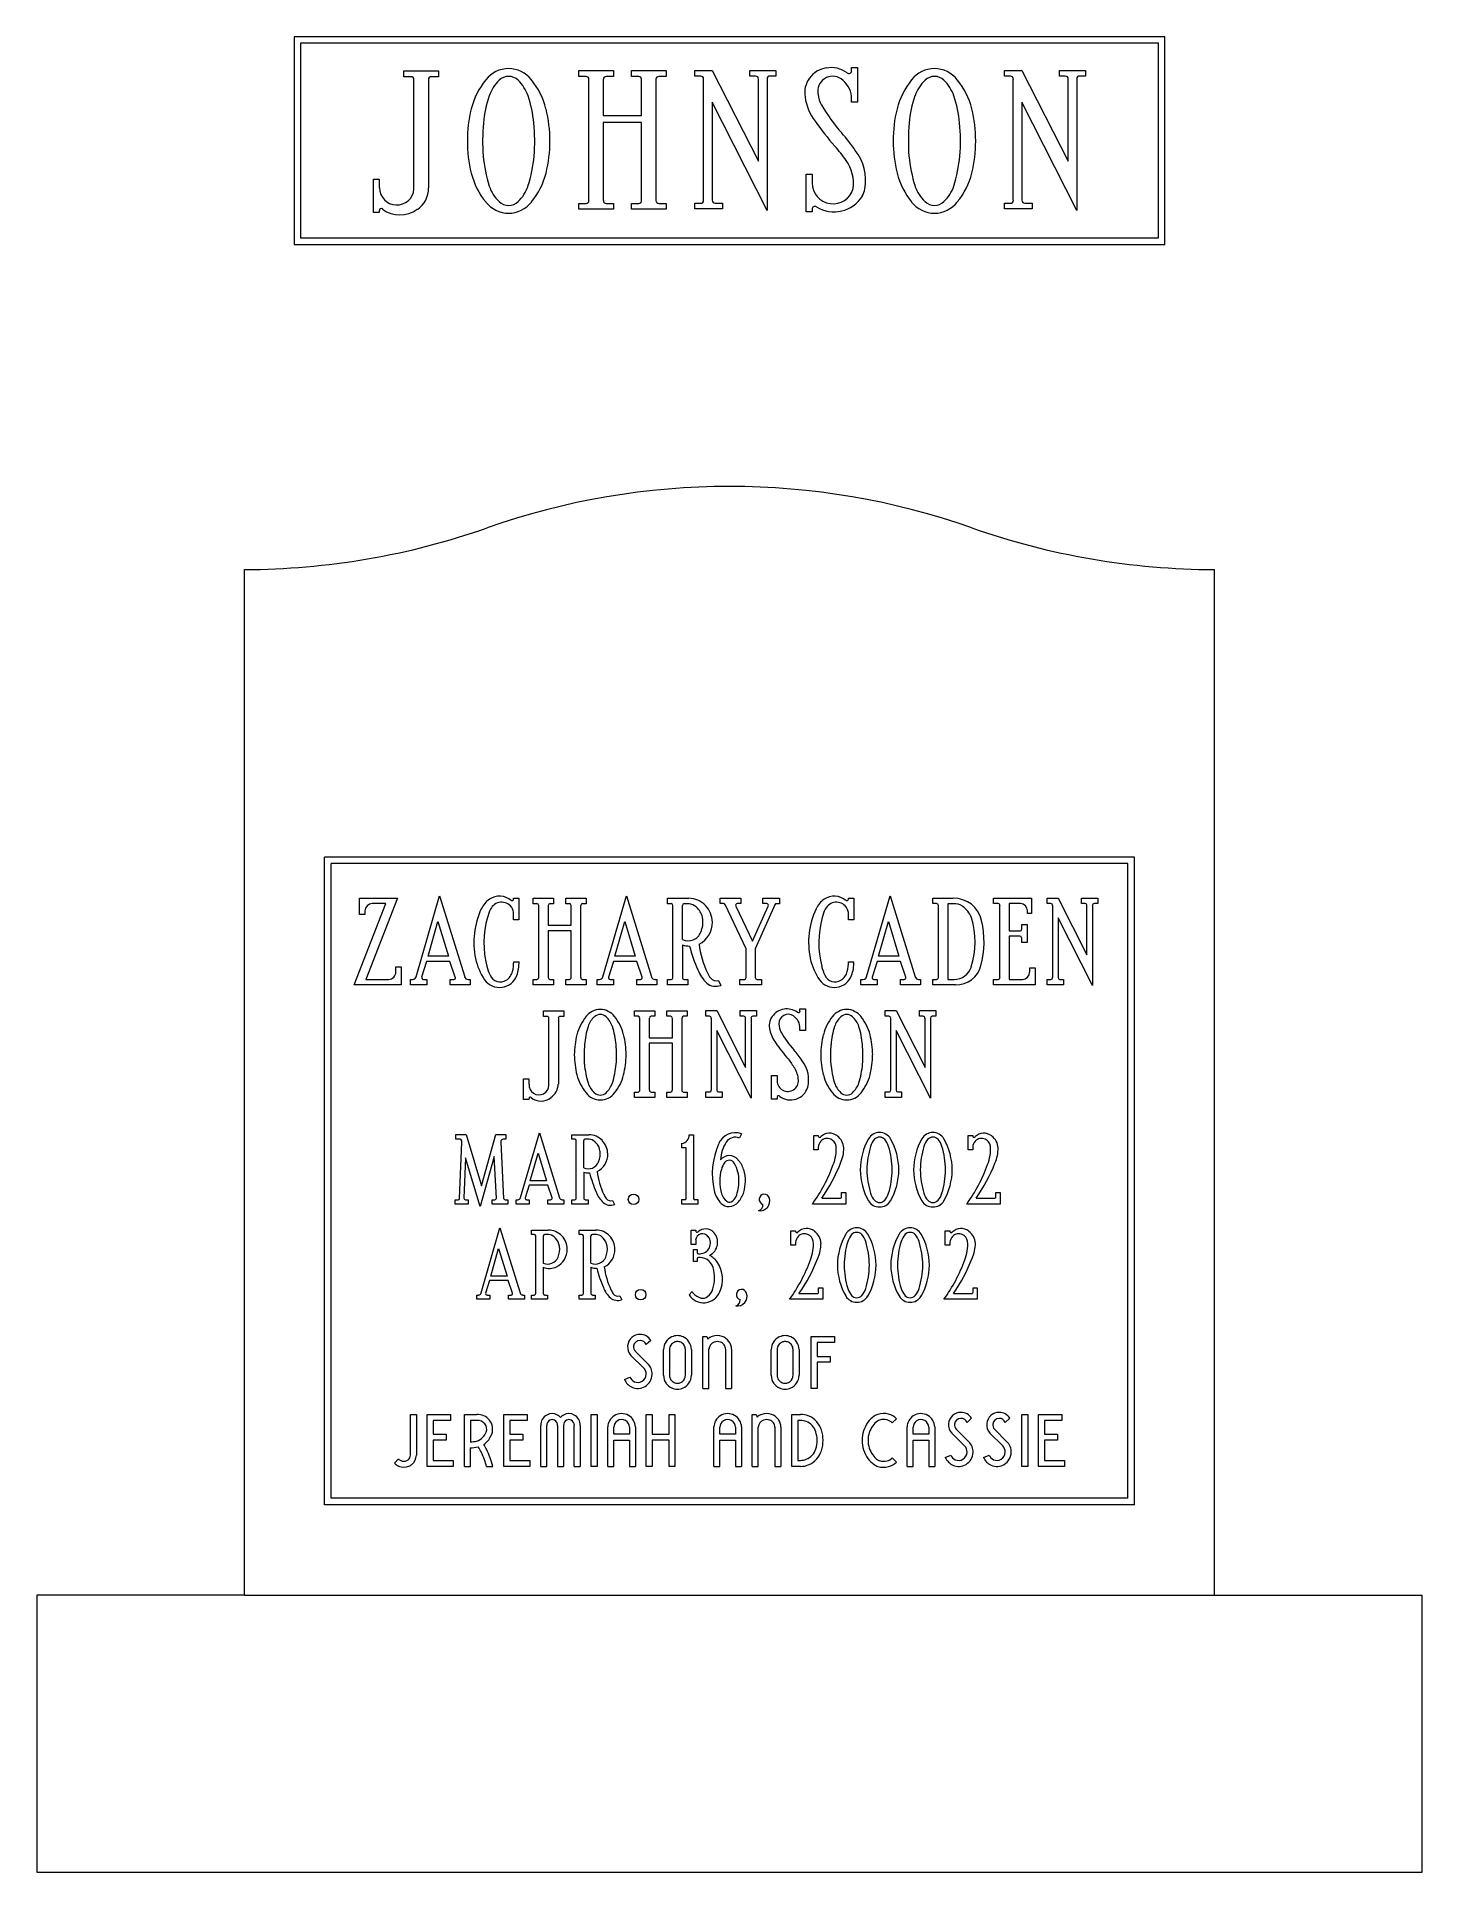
# Model space of a CAD drawing. Header units: inches. Extents: x -10 to 10, y -4 to 22.5.
import ezdxf

# ---------------------------------------------------------------- set-up
doc = ezdxf.new("R2010")
doc.units = ezdxf.units.IN
doc.header["$MEASUREMENT"] = 0
doc.layers.add('1', color=7, linetype='Continuous')

# ---------------------------------------------------------------- blocks, each defined once
blk = doc.blocks.new('FSKCZ')
at = {"color": 7, "linetype": 'Continuous', "lineweight": 5}
for p, q in [((-0.271, 0), (0.094, 0.938)), ((-0.208, 0.813), (-0.208, 1)), ((-0.208, 1), (0.23, 1)), ((-0.146, 0.854), (-0.146, 0.813)), ((0.23, 1), (-0.135, 0.063)), ((0.094, 0.938), (-0.062, 0.938)), ((-0.146, 0.813), (-0.208, 0.813)), ((0.271, 0), (-0.271, 0)), ((-0.135, 0.063), (0.127, 0.063)), ((0.21, 0.146), (0.21, 0.208)), ((0.21, 0.208), (0.271, 0.208)), ((0.271, 0.208), (0.271, 0))]:
    blk.add_line(p, q, dxfattribs=at)
for centre, radius, start, end in [((-0.061, 0.853), 0.0854, 90.9275, 179.0725), ((0.128, 0.145), 0.082, 269.271, 0.729)]:
    blk.add_arc(centre, radius, start, end, dxfattribs=at)
blk = doc.blocks.new('FSKCA')
at = {"color": 7, "linetype": 'Continuous', "lineweight": 5}
for p, q in [((-0.279, 0.092), (-0.008, 1.029)), ((-0.008, 1.029), (0.282, 0.091)), ((-0.14, 0.333), (-0.027, 0.732)), ((-0.027, 0.732), (0.094, 0.333)), ((-0.158, 0.271), (-0.215, 0.089)), ((0.112, 0.271), (-0.158, 0.271)), ((0.094, 0.333), (-0.14, 0.333)), ((0.174, 0.089), (0.112, 0.271)), ((-0.344, 0), (-0.344, 0.062)), ((-0.344, 0.062), (-0.319, 0.062)), ((-0.156, 0), (-0.344, 0)), ((-0.195, 0.062), (-0.156, 0.062)), ((-0.156, 0.062), (-0.156, 0)), ((0.114, 0), (0.114, 0.062)), ((0.114, 0.062), (0.154, 0.062)), ((0.344, 0), (0.114, 0)), ((0.322, 0.062), (0.344, 0.062)), ((0.344, 0.062), (0.344, 0))]:
    blk.add_line(p, q, dxfattribs=at)
for centre, radius, start, end in [((-0.318, 0.103), 0.0406, 268.9015, 344.8383), ((-0.194, 0.084), 0.0211, 166.6624, 268.4747), ((0.155, 0.083), 0.0203, 267.645, 19.2973), ((0.321, 0.104), 0.0413, 197.3404, 270.7755)]:
    blk.add_arc(centre, radius, start, end, dxfattribs=at)
blk = doc.blocks.new('FSKCC')
at = {"color": 7, "linetype": 'Continuous', "lineweight": 5}
for p, q in [((0.198, 0.991), (0.198, 0.999)), ((0.198, 0.999), (0.26, 0.999)), ((0.26, 0.999), (0.26, 0.749)), ((0.198, 0.749), (0.198, 0.812)), ((0.26, 0.749), (0.198, 0.749)), ((0.199, 0.266), (0.261, 0.266))]:
    blk.add_line(p, q, dxfattribs=at)
for centre, radius, start, end in [((0.658, 0.491), 0.919, 155.0847, 191.7734), ((0.108, 0.736), 0.317, 126.5403, 153.3801), ((0.391, 0.657), 0.509, 154.5783, 166.4935), ((0.034, 0.803), 0.22, 51.6668, 121.5203), ((0.06, 0.811), 0.143, 37.6355, 153.4196), ((0.181, 0.99), 0.0175, 236.4725, 1.2783), ((0.057, 0.818), 0.142, 357.5517, 34.7563), ((0.937, 0.484), 1.081, 164.3252, 194.4506), ((0.42, 0.443), 0.676, 191.9281, 214.6611), ((0.395, 0.341), 0.521, 194.1096, 206.2476), ((-0.228, 0.26), 0.427, 345.7464, 0.792), ((-0.155, 0.252), 0.416, 339.837, 1.8544), ((0.036, 0.184), 0.213, 216.0001, 339.4051), ((0.044, 0.16), 0.126, 203.1931, 303.1245), ((0.032, 0.189), 0.157, 300.9624, 347.2078)]:
    blk.add_arc(centre, radius, start, end, dxfattribs=at)
blk = doc.blocks.new('FSKCH')
at = {"color": 7, "linetype": 'Continuous', "lineweight": 5}
for p, q in [((-0.305, 0.937), (-0.305, 1)), ((-0.305, 1), (-0.071, 1)), ((-0.263, 0.937), (-0.305, 0.937)), ((-0.242, 0.083), (-0.242, 0.917)), ((-0.133, 0.917), (-0.133, 0.688)), ((-0.071, 0.937), (-0.112, 0.937)), ((-0.071, 1), (-0.071, 0.937)), ((0.07, 0.937), (0.07, 1)), ((0.07, 1), (0.304, 1)), ((0.112, 0.937), (0.07, 0.937)), ((0.133, 0.688), (0.133, 0.917)), ((0.242, 0.917), (0.242, 0.083)), ((0.304, 0.937), (0.263, 0.937)), ((0.304, 1), (0.304, 0.937)), ((-0.133, 0.688), (0.133, 0.688)), ((0.133, 0.625), (-0.133, 0.625)), ((-0.133, 0.625), (-0.133, 0.083)), ((0.133, 0.083), (0.133, 0.625)), ((-0.305, 0), (-0.305, 0.062)), ((-0.305, 0.062), (-0.263, 0.062)), ((-0.07, 0), (-0.305, 0)), ((-0.112, 0.062), (-0.07, 0.062)), ((-0.07, 0.062), (-0.07, 0)), ((0.07, 0), (0.07, 0.062)), ((0.07, 0.062), (0.112, 0.062)), ((0.305, 0), (0.07, 0)), ((0.263, 0.062), (0.305, 0.062)), ((0.305, 0.062), (0.305, 0))]:
    blk.add_line(p, q, dxfattribs=at)
for centre, start, end in [((-0.263, 0.917), 1.3975, 91.3969), ((-0.112, 0.917), 88.603, 178.6026), ((0.112, 0.917), 1.3975, 91.3969), ((0.263, 0.917), 88.6029, 178.6026), ((-0.263, 0.083), 268.6029, 1.3971), ((-0.112, 0.083), 178.6028, 271.3972), ((0.112, 0.083), 268.6029, 1.3971), ((0.263, 0.083), 178.6027, 271.3973)]:
    blk.add_arc(centre, 0.0205, start, end, dxfattribs=at)
blk = doc.blocks.new('FSKCR')
at = {"color": 7, "linetype": 'Continuous', "lineweight": 5}
for p, q in [((-0.308, 0.937), (-0.308, 1)), ((-0.308, 1), (-0.064, 1)), ((-0.266, 0.937), (-0.308, 0.937)), ((-0.245, 0.083), (-0.245, 0.917)), ((-0.136, 0.523), (-0.136, 0.917)), ((-0.136, 0.462), (-0.136, 0.083)), ((-0.308, 0), (-0.308, 0.062)), ((-0.308, 0.062), (-0.266, 0.062)), ((-0.073, 0), (-0.308, 0)), ((-0.115, 0.062), (-0.073, 0.062)), ((-0.073, 0.062), (-0.073, 0)), ((0.28, 0.051), (0.308, -0.006))]:
    blk.add_line(p, q, dxfattribs=at)
for centre, radius, start, end in [((-0.265, 0.917), 0.0205, 1.3975, 91.3969), ((-0.115, 0.917), 0.0205, 88.603, 178.6026), ((-0.099, 0.654), 0.283, 77.4826, 93.1866), ((-0.066, 0.727), 0.273, 43.5877, 89.385), ((-0.069, 0.794), 0.141, 39.6297, 77.2298), ((-0.101, 0.742), 0.2, 6.6676, 45.2991), ((-0.072, 0.719), 0.282, 0.8364, 43.8757), ((-0.071, 0.72), 0.282, 297.0049, 0.7171), ((-0.203, 0.726), 0.304, 337.2968, 7.389), ((-0.069, 0.665), 0.157, 244.9564, 338.851), ((-0.058, 0.675), 0.227, 250.0488, 271.1622), ((1.733, 0.918), 1.847, 194.7295, 203.8025), ((1.135, 0.607), 1.088, 187.2976, 205.5078), ((-0.265, 0.083), 0.0205, 268.6029, 1.3971), ((-0.115, 0.083), 0.0205, 178.6028, 271.3972), ((0.415, 0.314), 0.398, 200.9013, 227.3512), ((0.25, 0.15), 0.167, 230.7953, 290.0512), ((0.437, 0.257), 0.307, 202.7316, 215.3941), ((0.256, 0.137), 0.0902, 219.9352, 285.5317)]:
    blk.add_arc(centre, radius, start, end, dxfattribs=at)
blk = doc.blocks.new('FSKCY')
at = {"color": 7, "linetype": 'Continuous', "lineweight": 5}
for p, q in [((-0.344, 1), (-0.104, 1)), ((-0.344, 0.938), (-0.344, 1)), ((-0.305, 0.938), (-0.344, 0.938)), ((-0.042, 0.417), (-0.286, 0.926)), ((-0.163, 0.909), (0.032, 0.505)), ((-0.104, 0.938), (-0.144, 0.938)), ((-0.104, 1), (-0.104, 0.938)), ((0.032, 0.505), (0.214, 0.909)), ((0.289, 0.925), (0.063, 0.416)), ((0.151, 0.938), (0.151, 1)), ((0.151, 0.999), (0.344, 0.999)), ((0.195, 0.938), (0.151, 0.938)), ((0.344, 0.937), (0.308, 0.937)), ((0.344, 0.999), (0.344, 0.937)), ((-0.042, 0.083), (-0.042, 0.417)), ((0.063, 0.417), (0.063, 0.083)), ((-0.114, 0), (-0.114, 0.063)), ((-0.114, 0.063), (-0.062, 0.063)), ((0.083, 0.063), (0.136, 0.063)), ((0.136, 0.063), (0.136, 0)), ((0.136, 0), (-0.114, 0))]:
    blk.add_line(p, q, dxfattribs=at)
for centre, radius, start, end in [((-0.305, 0.917), 0.0206, 24.6128, 90.836), ((-0.145, 0.918), 0.0199, 86.1956, 207.3409), ((0.196, 0.918), 0.0199, 332.659, 93.8045), ((0.308, 0.916), 0.0206, 89.164, 155.387), ((-0.063, 0.084), 0.0205, 271.3972, 358.6027), ((0.084, 0.084), 0.0205, 181.3973, 268.6028)]:
    blk.add_arc(centre, radius, start, end, dxfattribs=at)
blk = doc.blocks.new('FSKCD')
at = {"color": 7, "linetype": 'Continuous', "lineweight": 5}
for p, q in [((-0.295, 1), (-0.061, 1)), ((-0.295, 0.938), (-0.295, 1)), ((-0.253, 0.938), (-0.295, 0.938)), ((-0.232, 0.083), (-0.232, 0.918)), ((-0.124, 0.936), (-0.124, 0.061)), ((-0.056, 0.936), (-0.124, 0.936)), ((-0.295, 0), (-0.295, 0.062)), ((-0.295, 0.062), (-0.253, 0.062)), ((-0.035, 0), (-0.295, 0)), ((-0.124, 0.061), (-0.051, 0.061))]:
    blk.add_line(p, q, dxfattribs=at)
for centre, radius, start, end in [((-0.254, 0.915), 0.0224, 6.1611, 86.6333), ((-0.056, 0.669), 0.331, 13.0449, 90.8837), ((-0.051, 0.764), 0.173, 57.9535, 91.9054), ((-0.098, 0.685), 0.264, 19.6539, 58.2796), ((-0.777, 0.497), 0.968, 342.7134, 16.5962), ((-0.786, 0.498), 1.081, 345.1544, 13.1351), ((-0.028, 0.297), 0.297, 268.6085, 345.3429), ((-0.254, 0.085), 0.0223, 273.2155, 356.7845), ((-0.056, 0.275), 0.214, 271.217, 342.2365)]:
    blk.add_arc(centre, radius, start, end, dxfattribs=at)
blk = doc.blocks.new('FSKCE')
at = {"color": 7, "linetype": 'Continuous', "lineweight": 5}
for p, q in [((-0.24, 1), (0.198, 1)), ((-0.24, 0.938), (-0.24, 1)), ((-0.188, 0.938), (-0.24, 0.938)), ((-0.167, 0.083), (-0.167, 0.918)), ((0.068, 0.938), (-0.062, 0.938)), ((-0.062, 0.938), (-0.062, 0.623)), ((0.151, 0.823), (0.151, 0.854)), ((0.198, 1), (0.198, 0.823)), ((0.084, 0.643), (0.084, 0.696)), ((0.084, 0.696), (0.146, 0.696)), ((0.146, 0.696), (0.146, 0.49)), ((0.198, 0.823), (0.151, 0.823)), ((-0.062, 0.623), (0.063, 0.623)), ((0.063, 0.563), (-0.062, 0.563)), ((-0.062, 0.563), (-0.062, 0.063)), ((0.084, 0.49), (0.084, 0.542)), ((0.146, 0.49), (0.084, 0.49)), ((-0.24, 0), (-0.24, 0.062)), ((-0.24, 0.062), (-0.188, 0.062)), ((0.24, 0), (-0.24, 0)), ((-0.062, 0.063), (0.092, 0.063)), ((0.176, 0.146), (0.176, 0.198)), ((0.176, 0.198), (0.24, 0.198)), ((0.24, 0.198), (0.24, 0))]:
    blk.add_line(p, q, dxfattribs=at)
for centre, radius, start, end in [((-0.187, 0.917), 0.0205, 1.3974, 91.397), ((0.066, 0.853), 0.0854, 0.9384, 88.3755), ((0.063, 0.644), 0.0205, 268.6028, 358.603), ((0.061, 0.541), 0.0223, 3.2156, 86.7843), ((-0.187, 0.083), 0.0205, 268.6028, 1.3972), ((0.092, 0.147), 0.0836, 269.7562, 359.5577)]:
    blk.add_arc(centre, radius, start, end, dxfattribs=at)
blk = doc.blocks.new('FSKCN')
at = {"color": 7, "linetype": 'Continuous', "lineweight": 5}
for p, q in [((-0.291, 0.938), (-0.291, 1.002)), ((-0.291, 1.002), (-0.165, 1.002)), ((-0.249, 0.938), (-0.291, 0.938)), ((-0.228, 0.084), (-0.228, 0.917)), ((-0.165, 1.002), (0.168, 0.346)), ((0.105, 0.938), (0.105, 1.002)), ((0.105, 1.002), (0.293, 1.002)), ((0.147, 0.938), (0.105, 0.938)), ((0.168, 0.346), (0.168, 0.917)), ((0.23, 0.917), (0.23, -0.008)), ((0.293, 0.938), (0.251, 0.938)), ((0.293, 1.002), (0.293, 0.938)), ((0.23, -0.008), (-0.165, 0.772)), ((-0.165, 0.772), (-0.165, 0.084)), ((-0.291, 0), (-0.291, 0.063)), ((-0.291, 0.063), (-0.249, 0.063)), ((-0.104, 0), (-0.291, 0)), ((-0.145, 0.063), (-0.104, 0.063)), ((-0.104, 0.063), (-0.104, 0))]:
    blk.add_line(p, q, dxfattribs=at)
for centre, radius, start, end in [((-0.249, 0.917), 0.0205, 358.6029, 91.397), ((0.147, 0.917), 0.0205, 358.603, 91.397), ((0.252, 0.915), 0.0223, 93.2157, 176.7843), ((-0.249, 0.084), 0.0205, 268.6028, 1.3972), ((-0.145, 0.084), 0.0205, 178.6028, 268.6028)]:
    blk.add_arc(centre, radius, start, end, dxfattribs=at)
blk = doc.blocks.new('FSKCJ')
at = {"color": 7, "linetype": 'Continuous', "lineweight": 5}
for p, q in [((-0.002, 0.936), (-0.002, 0.999)), ((-0.002, 0.999), (0.232, 0.999)), ((0.04, 0.936), (-0.002, 0.936)), ((0.061, 0.143), (0.061, 0.916)), ((0.17, 0.916), (0.17, 0.153)), ((0.232, 0.936), (0.191, 0.936)), ((0.232, 0.999), (0.232, 0.936)), ((-0.232, -0.024), (-0.232, 0.215)), ((-0.232, 0.215), (-0.169, 0.215)), ((-0.169, 0.215), (-0.169, 0.153)), ((-0.169, -0.024), (-0.232, -0.024)), ((-0.169, -0.012), (-0.169, -0.024))]:
    blk.add_line(p, q, dxfattribs=at)
for centre, radius, start, end in [((0.04, 0.915), 0.0205, 1.3971, 91.3973), ((0.19, 0.915), 0.0205, 88.6027, 178.6028), ((-0.054, 0.145), 0.115, 176.3876, 358.6289), ((-0.155, -0.01), 0.0137, 40.4237, 184.816), ((-0.032, 0.164), 0.202, 305.3231, 356.8271), ((-0.03, 0.138), 0.181, 230.474, 309.526)]:
    blk.add_arc(centre, radius, start, end, dxfattribs=at)
blk = doc.blocks.new('FSKCO')
at = {"color": 7, "linetype": 'Continuous', "lineweight": 5}
for centre, radius, start, end in [((0.253, 0.593), 0.539, 140.8015, 165.8493), ((0.002, 0.803), 0.213, 90.7945, 141.7752), ((0.122, 0.729), 0.278, 133.3898, 161.1397), ((0.001, 0.86), 0.099, 90.5787, 134.1816), ((0, 0.806), 0.209, 37.7583, 90.2214), ((-0.001, 0.86), 0.099, 45.8184, 89.4213), ((-0.123, 0.729), 0.278, 18.8603, 46.6102), ((-0.253, 0.593), 0.539, 14.1508, 39.1984), ((0.838, 0.464), 1.139, 166.7438, 178.5827), ((0.724, 0.541), 0.908, 162.1624, 175.6398), ((-0.797, 0.522), 0.983, 5.1392, 17.5861), ((-0.839, 0.464), 1.139, 1.4173, 13.2562), ((0.863, 0.525), 1.164, 181.6013, 193.1348), ((1.205, 0.479), 1.393, 174.5859, 183.8931), ((-1.386, 0.483), 1.573, 356.3875, 4.6266), ((-0.864, 0.525), 1.164, 346.8652, 358.3987), ((0.257, 0.396), 0.544, 194.424, 219.146), ((0.901, 0.491), 1.09, 185.6341, 197.2902), ((-0.901, 0.491), 1.09, 342.7097, 354.3659), ((-0.257, 0.396), 0.544, 320.8541, 345.576), ((0.002, 0.183), 0.212, 218.22, 269.4863), ((0.122, 0.257), 0.278, 198.8602, 226.6102), ((0.001, 0.126), 0.099, 225.8149, 270.0108), ((0, 0.18), 0.209, 270.0514, 322.2422), ((-0.001, 0.126), 0.0991, 271.191, 314.1701), ((-0.123, 0.257), 0.278, 313.3898, 341.1398)]:
    blk.add_arc(centre, radius, start, end, dxfattribs=at)
blk = doc.blocks.new('FSKCS')
at = {"color": 7, "linetype": 'Continuous', "lineweight": 5}
for p, q in [((0.114, 1), (0.114, 1.023)), ((0.114, 1.023), (0.177, 1.023)), ((0.177, 1.023), (0.177, 0.773)), ((0.114, 0.773), (0.114, 0.797)), ((0.177, 0.773), (0.114, 0.773)), ((-0.214, -0.019), (-0.214, 0.252)), ((-0.214, 0.252), (-0.151, 0.252)), ((-0.151, 0.252), (-0.151, 0.19)), ((-0.151, 0), (-0.151, -0.019)), ((-0.151, -0.019), (-0.214, -0.019))]:
    blk.add_line(p, q, dxfattribs=at)
for centre, radius, start, end in [((-0.043, 0.823), 0.198, 97.716, 193.3434), ((-0.023, 0.853), 0.107, 55.4024, 181.2073), ((0.078, 0.853), 0.208, 180.6538, 209.1297), ((-0.036, 0.821), 0.201, 54.2526, 99.6475), ((-0.051, 0.801), 0.165, 358.5135, 57.7222), ((0.094, 1), 0.0203, 231.0264, 0.7062), ((0.206, 0.895), 0.457, 194.9395, 215.6633), ((0.936, 1.35), 1.199, 209.8933, 221.8234), ((1.569, 1.836), 2.113, 214.8408, 221.176), ((2.144, 1.895), 2.606, 213.8033, 216.6947), ((-0.803, -0.209), 1.136, 33.847, 41.903), ((-0.152, 0.204), 0.366, 346.2477, 36.9458), ((-0.191, 0.187), 0.287, 2.7591, 31.4937), ((-0.027, 0.194), 0.124, 182.0169, 3.0686), ((-0.133, 0.001), 0.0179, 38.6195, 183.5518), ((0.005, 0.179), 0.208, 233.2267, 342.7037)]:
    blk.add_arc(centre, radius, start, end, dxfattribs=at)
blk = doc.blocks.new('FSKCM')
at = {"color": 7, "linetype": 'Continuous', "lineweight": 5}
for p, q in [((-0.37, 0.937), (-0.37, 1.002)), ((-0.37, 1.002), (-0.224, 1.002)), ((-0.327, 0.937), (-0.37, 0.937)), ((-0.318, 0.082), (-0.285, 0.894)), ((-0.224, 1.002), (-0.003, 0.262)), ((-0.003, 0.262), (0.203, 1.002)), ((0.203, 1.002), (0.349, 1.002)), ((0.276, 0.894), (0.318, 0.082)), ((0.349, 0.937), (0.318, 0.937)), ((0.349, 1.002), (0.349, 0.937)), ((-0.232, 0.667), (-0.255, 0.083)), ((-0.021, -0.038), (-0.232, 0.667)), ((0.18, 0.686), (-0.021, -0.038)), ((0.214, 0.083), (0.18, 0.686)), ((-0.38, 0), (-0.38, 0.062)), ((-0.38, 0.062), (-0.339, 0.062)), ((-0.192, 0), (-0.38, 0)), ((-0.234, 0.062), (-0.192, 0.062)), ((-0.192, 0.062), (-0.192, 0)), ((0.151, 0), (0.151, 0.062)), ((0.151, 0.062), (0.193, 0.062)), ((0.38, 0), (0.151, 0)), ((0.339, 0.062), (0.38, 0.062)), ((0.38, 0.062), (0.38, 0))]:
    blk.add_line(p, q, dxfattribs=at)
for centre, radius, start, end in [((-0.326, 0.896), 0.0411, 357.2886, 91.3632), ((0.318, 0.894), 0.0427, 90.9042, 180.4439), ((-0.337, 0.081), 0.019, 263.8392, 3.3664), ((-0.235, 0.083), 0.0205, 178.6028, 271.3972), ((0.193, 0.083), 0.0205, 268.6028, 1.3973), ((0.338, 0.083), 0.0204, 181.0678, 271.7265)]:
    blk.add_arc(centre, radius, start, end, dxfattribs=at)
blk = doc.blocks.new('SKCPERID')
at = {"color": 7, "linetype": 'Continuous', "lineweight": 0}
blk.add_circle((-0.002, 0.067), 0.0762, dxfattribs=at)
blk = doc.blocks.new('FSKC1')
at = {"color": 7, "linetype": 'Continuous', "lineweight": 5}
for p, q in [((-0.115, 0.813), (-0.115, 0.876)), ((-0.053, 0.813), (-0.115, 0.813)), ((-0.053, 0.083), (-0.053, 0.813)), ((-0.011, 1), (0.051, 1)), ((0.051, 1), (0.051, 0.083)), ((-0.115, 0), (-0.115, 0.063)), ((-0.115, 0.063), (-0.074, 0.063)), ((0.115, 0), (-0.115, 0)), ((0.073, 0.063), (0.115, 0.063)), ((0.115, 0.063), (0.115, 0))]:
    blk.add_line(p, q, dxfattribs=at)
for centre, radius, start, end in [((-0.13, 0.993), 0.119, 277.612, 3.0856), ((-0.073, 0.083), 0.0205, 268.6028, 358.6028), ((0.074, 0.085), 0.0224, 186.1609, 266.6335)]:
    blk.add_arc(centre, radius, start, end, dxfattribs=at)
blk = doc.blocks.new('FSKC6')
at = {"color": 7, "linetype": 'Continuous', "lineweight": 5}
blk.add_line((0.184, 1.014), (0.153, 0.953), dxfattribs=at)
for centre, radius, start, end in [((0.812, 0.435), 1.051, 155.7809, 193.1635), ((0.096, 0.765), 0.264, 70.634, 157.3263), ((0.419, 0.606), 0.54, 147.6849, 176.5106), ((0.094, 0.806), 0.158, 68.2295, 145.9421), ((0.012, 0.521), 0.177, 91.3156, 138.4046), ((0.221, 0.398), 0.344, 144.6054, 162.9198), ((0.007, 0.549), 0.0823, 28.1297, 144.2312), ((0.001, 0.521), 0.178, 42.3881, 87.6339), ((-0.328, 0.345), 0.474, 357.8119, 30.787), ((-0.114, 0.402), 0.342, 16.443, 44.0648), ((0.422, 0.34), 0.553, 163.2892, 180.8722), ((0.456, 0.326), 0.587, 179.5176, 197.6784), ((-0.396, 0.318), 0.542, 337.2776, 0.9513), ((-0.307, 0.336), 0.547, 358.8537, 17.434), ((-0.294, 0.328), 0.533, 343.1006, 359.612), ((0.147, 0.273), 0.368, 192.0332, 226.0553), ((0.006, 0.129), 0.166, 226.6621, 268.9165), ((0.082, 0.195), 0.191, 194.3003, 234.5325), ((0.008, 0.088), 0.0606, 231.9271, 296.5638), ((-0.003, 0.146), 0.183, 271.8741, 320.4754), ((-0.04, 0.172), 0.158, 298.6424, 336.2122), ((-0.155, 0.281), 0.387, 319.4196, 343.8127)]:
    blk.add_arc(centre, radius, start, end, dxfattribs=at)
blk = doc.blocks.new('SKCCOMMA')
at = {"color": 7, "linetype": 'Continuous', "lineweight": 5}
for centre, radius, start, end in [((-0.059, 0.044), 0.141, 261.5845, 17.125), ((0.003, 0.067), 0.0753, 14.4061, 253.5687), ((-0.099, -0.017), 0.0811, 283.8191, 7.8392)]:
    blk.add_arc(centre, radius, start, end, dxfattribs=at)
blk = doc.blocks.new('FSKC2')
at = {"color": 7, "linetype": 'Continuous', "lineweight": 5}
for p, q in [((-0.221, 0.781), (-0.221, 0.99)), ((-0.221, 0.99), (-0.155, 0.99)), ((-0.155, 0.99), (-0.155, 0.982)), ((-0.155, 0.823), (-0.155, 0.781)), ((-0.155, 0.781), (-0.221, 0.781)), ((0.241, 0), (-0.241, 0)), ((-0.105, 0.083), (0.158, 0.083)), ((0.179, 0.104), (0.179, 0.167)), ((0.179, 0.167), (0.241, 0.167)), ((0.241, 0.167), (0.241, 0))]:
    blk.add_line(p, q, dxfattribs=at)
for centre, radius, start, end in [((-0.135, 0.981), 0.0199, 176.9965, 315.3918), ((0.007, 0.804), 0.163, 140.6326, 173.4593), ((0.007, 0.843), 0.179, 50.8041, 135.8451), ((-0.028, 0.819), 0.127, 65.6839, 135.7005), ((-0.024, 0.818), 0.126, 8.534, 67.7805), ((-0.5, 0.791), 0.603, 338.2937, 4.3741), ((-0.01, 0.799), 0.223, 2.9763, 54.3862), ((-0.303, 0.806), 0.516, 335.3487, 0.5329), ((-2.134, 1.367), 2.335, 324.1665, 339.9926), ((-2.078, 1.462), 2.407, 325.0511, 338.7922), ((0.159, 0.103), 0.0205, 268.6028, 1.3973)]:
    blk.add_arc(centre, radius, start, end, dxfattribs=at)
blk = doc.blocks.new('FSKC0')
at = {"color": 7, "linetype": 'Continuous', "lineweight": 5}
for centre, radius, start, end in [((0.655, 0.481), 0.935, 150.5931, 179.199), ((1.051, 0.473), 1.234, 163.0679, 179.0303), ((-0.003, 0.851), 0.18, 88.9263, 150.4551), ((0.111, 0.769), 0.248, 138.1648, 165.1668), ((0.001, 0.86), 0.106, 90.7253, 135.3912), ((0.003, 0.851), 0.18, 29.6155, 91.034), ((-0.001, 0.86), 0.106, 44.6088, 89.2747), ((-0.111, 0.769), 0.248, 14.8333, 41.8352), ((-1.046, 0.473), 1.229, 0.9536, 16.9812), ((-0.657, 0.48), 0.937, 0.8129, 29.3711), ((0.655, 0.507), 0.935, 180.801, 209.4069), ((1.051, 0.515), 1.234, 180.9697, 196.9321), ((-1.046, 0.514), 1.229, 343.0188, 359.0464), ((-0.657, 0.507), 0.937, 330.6289, 359.1871), ((-0.003, 0.137), 0.18, 209.6429, 270.9756), ((0.111, 0.219), 0.248, 194.8332, 221.8352), ((0.001, 0.128), 0.106, 224.6089, 269.2746), ((-0.001, 0.128), 0.106, 270.7254, 315.3911), ((0.003, 0.137), 0.18, 269.0641, 330.2865), ((-0.111, 0.219), 0.248, 318.1648, 345.1667)]:
    blk.add_arc(centre, radius, start, end, dxfattribs=at)
blk = doc.blocks.new('FSKCP')
at = {"color": 7, "linetype": 'Continuous', "lineweight": 5}
for p, q in [((-0.259, 0.937), (-0.259, 1)), ((-0.259, 1), (-0.016, 1)), ((-0.217, 0.937), (-0.259, 0.937)), ((-0.196, 0.083), (-0.196, 0.917)), ((-0.087, 0.917), (-0.087, 0.523)), ((-0.087, 0.462), (-0.087, 0.083)), ((-0.259, 0), (-0.259, 0.062)), ((-0.259, 0.062), (-0.217, 0.062)), ((-0.024, 0), (-0.259, 0)), ((-0.066, 0.062), (-0.024, 0.062)), ((-0.024, 0.062), (-0.024, 0))]:
    blk.add_line(p, q, dxfattribs=at)
for centre, radius, start, end in [((-0.217, 0.917), 0.0205, 1.3975, 91.3969), ((-0.067, 0.917), 0.0205, 88.603, 178.6026), ((-0.051, 0.644), 0.293, 77.7364, 92.9688), ((-0.018, 0.726), 0.274, 43.6207, 89.553), ((-0.02, 0.793), 0.141, 39.7201, 77.2054), ((-0.053, 0.741), 0.201, 6.821, 45.1457), ((-0.022, 0.72), 0.281, 0.7377, 43.9744), ((-0.02, 0.664), 0.156, 244.4442, 339.1957), ((-0.022, 0.72), 0.281, 296.9456, 0.7764), ((-0.154, 0.726), 0.304, 337.2969, 7.3889), ((0.001, 0.697), 0.251, 249.5267, 294.6979), ((-0.217, 0.083), 0.0205, 268.6029, 1.3971), ((-0.067, 0.083), 0.0205, 178.6028, 271.3972)]:
    blk.add_arc(centre, radius, start, end, dxfattribs=at)
blk = doc.blocks.new('FSKC3')
at = {"color": 7, "linetype": 'Continuous', "lineweight": 5}
for p, q in [((-0.211, 0.792), (-0.211, 1)), ((-0.211, 1), (-0.146, 1)), ((-0.146, 1), (-0.146, 0.989)), ((-0.146, 0.855), (-0.146, 0.792)), ((-0.146, 0.792), (-0.211, 0.792)), ((-0.179, 0.547), (-0.179, 0.719)), ((-0.179, 0.719), (-0.125, 0.719)), ((-0.125, 0.547), (-0.179, 0.547)), ((-0.125, 0.719), (-0.125, 0.677)), ((-0.125, 0.584), (-0.125, 0.547)), ((-0.104, 0.657), (-0.083, 0.657)), ((-0.083, 0.605), (-0.104, 0.605)), ((-0.242, 0.066), (-0.198, 0.111))]:
    blk.add_line(p, q, dxfattribs=at)
for centre, radius, start, end in [((-0.125, 0.99), 0.0214, 183.2945, 306.3034), ((-0.046, 0.845), 0.101, 35.6553, 174.4817), ((-0.002, 0.854), 0.162, 43.2625, 132.7184), ((-0.087, 0.811), 0.154, 271.398, 37.1542), ((-0.04, 0.823), 0.211, 296.2612, 42.1861), ((-0.105, 0.678), 0.0205, 181.3972, 271.3972), ((-0.103, 0.583), 0.0223, 93.2156, 176.7844), ((-0.097, 0.387), 0.219, 49.0591, 86.27), ((-0.086, 0.402), 0.199, 16.7734, 48.5711), ((-0.078, 0.37), 0.295, 33.1416, 63.6526), ((-0.188, 0.291), 0.43, 334.8946, 33.8904), ((-0.45, 0.311), 0.575, 343.8545, 15.033), ((-0.031, 0.199), 0.249, 212.3345, 338.7999), ((-0.011, 0.235), 0.225, 213.4433, 253.6623), ((-0.044, 0.133), 0.118, 255.5247, 306.7192), ((-0.12, 0.22), 0.233, 308.9399, 342.7407)]:
    blk.add_arc(centre, radius, start, end, dxfattribs=at)
blk = doc.blocks.new('VMS')
at = {"color": 7, "linetype": 'Continuous', "lineweight": 5}
for p, q in [((-0.048, 0.714), (0.194, 0.475)), ((0.249, 0.925), (0.162, 0.842)), ((0.113, 0.393), (-0.132, 0.636)), ((-0.257, 0.173), (-0.15, 0.216))]:
    blk.add_line(p, q, dxfattribs=at)
for centre, radius, start, end in [((0.045, 0.799), 0.241, 174.6216, 222.5441), ((0.044, 0.799), 0.24, 90.0132, 174.5674), ((0.045, 0.799), 0.125, 174.5947, 222.6664), ((0.044, 0.799), 0.125, 90.0756, 174.5309), ((0.044, 0.799), 0.24, 31.6433, 89.9952), ((0.044, 0.799), 0.125, 20.3571, 90.0394), ((-0.001, 0.277), 0.163, 358.2358, 45.5943), ((0, 0.277), 0.277, 358.1685, 45.6347), ((0, 0.277), 0.277, 201.9996, 246.3734), ((0, 0.277), 0.162, 202.0446, 246.3618), ((0, 0.278), 0.278, 246.4103, 300.6153), ((0, 0.278), 0.163, 246.4178, 300.5466), ((0, 0.277), 0.162, 300.6579, 358.1091), ((0, 0.277), 0.277, 300.6681, 358.1342)]:
    blk.add_arc(centre, radius, start, end, dxfattribs=at)
blk = doc.blocks.new('VMO')
at = {"color": 7, "linetype": 'Continuous', "lineweight": 5}
for p, q in [((-0.267, 0.253), (-0.267, 0.747)), ((-0.152, 0.747), (-0.152, 0.253)), ((0.152, 0.253), (0.152, 0.747)), ((0.267, 0.747), (0.267, 0.253))]:
    blk.add_line(p, q, dxfattribs=at)
for centre, radius, start, end in [((-0.001, 0.748), 0.266, 145.3994, 180.2102), ((0, 0.747), 0.268, 114.6496, 145.4965), ((-0.001, 0.748), 0.152, 145.3304, 180.1582), ((0, 0.748), 0.152, 114.5143, 145.6018), ((0, 0.747), 0.268, 89.9605, 114.5524), ((0, 0.749), 0.152, 89.9162, 114.6443), ((0, 0.747), 0.268, 65.4478, 89.9967), ((0, 0.747), 0.154, 65.6103, 89.9273), ((0, 0.748), 0.153, 34.4333, 65.4159), ((-0.001, 0.746), 0.269, 34.589, 65.3165), ((0, 0.748), 0.153, 359.9101, 34.3967), ((0, 0.748), 0.267, 359.8195, 34.5021), ((-0.001, 0.252), 0.266, 179.79, 214.6006), ((0, 0.253), 0.268, 214.5027, 245.3507), ((-0.001, 0.252), 0.152, 179.8946, 214.5716), ((-0.001, 0.251), 0.151, 214.2523, 245.5056), ((0, 0.253), 0.268, 245.4481, 270.0381), ((-0.001, 0.249), 0.149, 245.2729, 270.3427), ((0.001, 0.249), 0.149, 269.7315, 294.7277), ((0, 0.253), 0.268, 270.0048, 294.5517), ((0, 0.253), 0.153, 294.6078, 325.4189), ((-0.001, 0.254), 0.269, 294.6833, 325.4118), ((0, 0.252), 0.152, 325.5019, 0.1069), ((0, 0.252), 0.267, 325.4979, 0.1803)]:
    blk.add_arc(centre, radius, start, end, dxfattribs=at)
blk = doc.blocks.new('VMN')
at = {"color": 7, "linetype": 'Continuous', "lineweight": 5}
for p, q in [((-0.276, 0), (-0.276, 1)), ((-0.276, 1), (-0.203, 1)), ((-0.203, 1), (-0.183, 0.949)), ((-0.161, 0), (-0.161, 0.752)), ((0.161, 0.752), (0.161, 0)), ((0.276, 0.752), (0.276, 0)), ((-0.276, 0), (-0.161, 0)), ((0.161, 0), (0.276, 0))]:
    blk.add_line(p, q, dxfattribs=at)
for centre, radius, start, end in [((-0.006, 0.744), 0.271, 109.0689, 130.9062), ((-0.005, 0.744), 0.156, 110.161, 176.9656), ((0, 0.708), 0.307, 72.0089, 107.9911), ((0, 0.708), 0.192, 71.9828, 108.0172), ((0.009, 0.747), 0.152, 35.7346, 70.4008), ((0.009, 0.747), 0.267, 35.7732, 71.1231), ((0.009, 0.747), 0.152, 2.0124, 35.9196), ((0.007, 0.747), 0.269, 1.2332, 35.7271)]:
    blk.add_arc(centre, radius, start, end, dxfattribs=at)
blk = doc.blocks.new('VMF')
at = {"color": 7, "linetype": 'Continuous', "lineweight": 5}
for p, q in [((-0.224, 0), (-0.224, 1)), ((-0.224, 1), (0.224, 1)), ((0.224, 0.885), (-0.109, 0.885)), ((-0.109, 0.885), (-0.109, 0.617)), ((0.224, 1), (0.224, 0.885)), ((-0.109, 0.617), (0.141, 0.617)), ((0.141, 0.502), (-0.109, 0.502)), ((-0.109, 0.502), (-0.109, 0)), ((0.141, 0.617), (0.141, 0.502)), ((-0.109, 0), (-0.224, 0))]:
    blk.add_line(p, q, dxfattribs=at)
blk = doc.blocks.new('VMJ')
at = {"color": 7, "linetype": 'Continuous', "lineweight": 5}
for p, q in [((0.096, 0.218), (0.096, 1)), ((0.096, 1), (0.211, 1)), ((0.211, 1), (0.211, 0.214)), ((-0.211, 0.061), (-0.131, 0.147))]:
    blk.add_line(p, q, dxfattribs=at)
for centre, radius, start, end in [((-0.06, 0.187), 0.196, 219.8079, 249.2358), ((-0.061, 0.186), 0.0805, 209.0698, 249.2804), ((-0.031, 0.264), 0.279, 249.1972, 290.8028), ((-0.031, 0.264), 0.164, 249.0771, 290.3263), ((-0.008, 0.194), 0.0906, 291.9663, 310.3666), ((-0.03, 0.222), 0.126, 310.0424, 358.2198), ((-0.006, 0.191), 0.201, 291.5826, 310.5224), ((-0.031, 0.222), 0.242, 310.1654, 358.0099)]:
    blk.add_arc(centre, radius, start, end, dxfattribs=at)
blk = doc.blocks.new('VME')
at = {"color": 7, "linetype": 'Continuous', "lineweight": 5}
for p, q in [((-0.25, 0), (-0.25, 1)), ((-0.25, 1), (0.198, 1)), ((0.198, 0.885), (-0.135, 0.885)), ((-0.135, 0.885), (-0.135, 0.617)), ((0.198, 1), (0.198, 0.885)), ((-0.135, 0.617), (0.115, 0.617)), ((0.115, 0.502), (-0.135, 0.502)), ((-0.135, 0.502), (-0.135, 0.115)), ((0.115, 0.617), (0.115, 0.502)), ((0.25, 0), (-0.25, 0)), ((-0.135, 0.115), (0.25, 0.115)), ((0.25, 0.115), (0.25, 0))]:
    blk.add_line(p, q, dxfattribs=at)
blk = doc.blocks.new('VMR')
at = {"color": 7, "linetype": 'Continuous', "lineweight": 5}
for p, q in [((-0.273, 0), (-0.273, 1)), ((-0.273, 1), (-0.033, 1)), ((-0.031, 0.885), (-0.158, 0.885)), ((-0.158, 0.885), (-0.158, 0.472)), ((-0.158, 0), (-0.158, 0.357)), ((-0.273, 0), (-0.158, 0)), ((0.155, 0), (0.273, 0))]:
    blk.add_line(p, q, dxfattribs=at)
for centre, radius, start, end in [((-0.027, 0.689), 0.311, 40.1122, 91.1557), ((-0.027, 0.689), 0.196, 40.1463, 91.1517), ((-0.009, 0.716), 0.166, 340.7434, 37.0725), ((-0.009, 0.715), 0.28, 340.7357, 38.398), ((-0.167, 1.124), 0.652, 270.732, 281.3944), ((-0.166, 1.101), 0.744, 270.5723, 282.4291), ((-0.111, 0.745), 0.27, 285.734, 316.6038), ((-1.319, -0.425), 1.538, 27.1552, 31.3499), ((-0.116, 0.752), 0.278, 316.2167, 340.8458), ((-0.109, 0.742), 0.381, 303.0969, 316.5486), ((-1.291, -0.409), 1.62, 27.0788, 30.8957), ((-0.117, 0.753), 0.394, 316.2509, 340.7895), ((-1.208, -0.36), 1.409, 20.2301, 26.8592), ((-1.233, -0.368), 1.435, 14.8752, 20.2022), ((-1.232, -0.371), 1.551, 20.2974, 26.8085), ((-1.237, -0.369), 1.555, 13.7329, 20.1689)]:
    blk.add_arc(centre, radius, start, end, dxfattribs=at)
blk = doc.blocks.new('VMM')
at = {"color": 7, "linetype": 'Continuous', "lineweight": 5}
for p, q in [((-0.381, 0), (-0.381, 0.787)), ((-0.266, 0), (-0.266, 0.787)), ((-0.058, 0.787), (-0.058, 0)), ((0.057, 0.787), (0.057, 0)), ((0.265, 0), (0.265, 0.787)), ((0.38, 0.787), (0.38, 0)), ((-0.381, 0), (-0.266, 0)), ((-0.058, 0), (0.057, 0)), ((0.265, 0), (0.38, 0))]:
    blk.add_line(p, q, dxfattribs=at)
for centre, radius, start, end in [((-0.157, 0.791), 0.224, 118.5226, 181.0815), ((-0.157, 0.791), 0.109, 117.2285, 182.188), ((-0.161, 0.81), 0.205, 60.1014, 119.8986), ((-0.162, 0.81), 0.0904, 60.1349, 119.8651), ((-0.166, 0.791), 0.109, 357.812, 62.7715), ((-0.164, 0.794), 0.221, 41.9031, 61.5614), ((0.166, 0.791), 0.223, 118.4957, 137.9462), ((0.167, 0.791), 0.109, 117.2557, 182.0765), ((0.162, 0.81), 0.205, 60.1014, 119.8986), ((0.162, 0.81), 0.0904, 60.1347, 119.8653), ((0.157, 0.791), 0.109, 357.7007, 62.7981), ((0.157, 0.791), 0.223, 358.8628, 61.4906)]:
    blk.add_arc(centre, radius, start, end, dxfattribs=at)
blk = doc.blocks.new('VMI')
at = {"color": 7, "linetype": 'Continuous', "lineweight": 5}
for p, q in [((-0.057, 0), (-0.057, 1)), ((-0.057, 1), (0.058, 1)), ((0.058, 1), (0.058, 0)), ((0.058, 0), (-0.057, 0))]:
    blk.add_line(p, q, dxfattribs=at)
blk = doc.blocks.new('VMA')
at = {"color": 7, "linetype": 'Continuous', "lineweight": 5}
for p, q in [((-0.266, 0), (-0.266, 0.758)), ((-0.151, 0.617), (-0.151, 0.754)), ((0.15, 0.754), (0.15, 0.617)), ((0.265, 0.758), (0.265, 0)), ((0.15, 0.617), (-0.151, 0.617)), ((-0.151, 0), (-0.151, 0.502)), ((-0.151, 0.502), (0.15, 0.502)), ((0.15, 0.502), (0.15, 0)), ((-0.266, 0), (-0.151, 0)), ((0.15, 0), (0.265, 0))]:
    blk.add_line(p, q, dxfattribs=at)
for centre, radius, start, end in [((0, 0.749), 0.266, 123.3619, 178.137), ((0, 0.749), 0.15, 123.3353, 178.1697), ((0, 0.749), 0.266, 59.8179, 123.3777), ((0, 0.75), 0.15, 59.808, 123.4448), ((0, 0.749), 0.151, 1.8143, 59.8173), ((0, 0.749), 0.266, 1.8906, 59.808)]:
    blk.add_arc(centre, radius, start, end, dxfattribs=at)
blk = doc.blocks.new('VMH')
at = {"color": 7, "linetype": 'Continuous', "lineweight": 5}
for p, q in [((-0.276, 0), (-0.276, 1)), ((-0.276, 1), (-0.161, 1)), ((-0.161, 1), (-0.161, 0.617)), ((0.161, 0.617), (0.161, 1)), ((0.161, 1), (0.276, 1)), ((0.276, 1), (0.276, 0)), ((-0.161, 0.617), (0.161, 0.617)), ((0.161, 0.502), (-0.161, 0.502)), ((-0.161, 0.502), (-0.161, 0)), ((0.161, 0), (0.161, 0.502)), ((-0.161, 0), (-0.276, 0)), ((0.276, 0), (0.161, 0))]:
    blk.add_line(p, q, dxfattribs=at)
blk = doc.blocks.new('VMD')
at = {"color": 7, "linetype": 'Continuous', "lineweight": 5}
for p, q in [((-0.301, 0), (-0.301, 1)), ((-0.301, 1), (-0.132, 1)), ((-0.135, 0.885), (-0.186, 0.885)), ((-0.186, 0.885), (-0.186, 0.115)), ((-0.132, 0), (-0.301, 0)), ((-0.186, 0.115), (-0.135, 0.115))]:
    blk.add_line(p, q, dxfattribs=at)
for centre, radius, start, end in [((-0.141, 0.552), 0.333, 69.1303, 88.8599), ((-0.14, 0.557), 0.443, 69.3923, 88.9292), ((-0.109, 0.618), 0.26, 39.4956, 70.5944), ((-0.109, 0.618), 0.375, 39.4898, 70.6335), ((-0.151, 0.564), 0.328, 18.0819, 42.1168), ((-0.149, 0.565), 0.44, 18.0083, 41.521), ((-0.347, 0.501), 0.533, 0.4385, 18.0114), ((-0.346, 0.499), 0.532, 341.9711, 0.5621), ((-0.326, 0.505), 0.627, 359.9336, 18.1468), ((-0.312, 0.491), 0.612, 341.714, 1.1394), ((-0.14, 0.443), 0.328, 270.9593, 290.5947), ((-0.141, 0.443), 0.444, 271.0728, 290.6071), ((-0.112, 0.389), 0.268, 289.0467, 320.0202), ((-0.109, 0.382), 0.375, 289.3665, 320.5102), ((-0.167, 0.443), 0.345, 319.01, 341.6468), ((-0.149, 0.436), 0.44, 318.4796, 341.991)]:
    blk.add_arc(centre, radius, start, end, dxfattribs=at)
blk = doc.blocks.new('VMC')
at = {"color": 7, "linetype": 'Continuous', "lineweight": 5}
for p, q in [((0.331, 0.916), (0.248, 0.836)), ((0.248, 0.164), (0.331, 0.084))]:
    blk.add_line(p, q, dxfattribs=at)
for centre, radius, start, end in [((0.254, 0.501), 0.585, 143.5122, 180.1018), ((0.161, 0.585), 0.46, 124.1217, 145.0544), ((0.247, 0.504), 0.462, 143.474, 180.5444), ((0.161, 0.585), 0.345, 123.8017, 145.7674), ((0.051, 0.756), 0.257, 107.7425, 125.1245), ((0.052, 0.754), 0.144, 108.1016, 125.1489), ((0.084, 0.643), 0.375, 75.1286, 107.351), ((0.084, 0.641), 0.261, 75.0596, 107.2352), ((0.108, 0.712), 0.187, 41.616, 76.6133), ((0.108, 0.712), 0.302, 42.5424, 76.2383), ((0.254, 0.499), 0.585, 179.9182, 216.4875), ((0.247, 0.496), 0.462, 179.4919, 216.5021), ((0.159, 0.413), 0.458, 214.8552, 235.9194), ((0.161, 0.415), 0.345, 214.2326, 236.1983), ((0.052, 0.248), 0.261, 235.0697, 252.1956), ((0.049, 0.242), 0.139, 234.7132, 252.2749), ((0.084, 0.358), 0.26, 252.6635, 284.9633), ((0.108, 0.288), 0.187, 283.3867, 318.384), ((0.109, 0.286), 0.3, 283.6527, 317.5681), ((0.084, 0.354), 0.372, 252.5317, 284.9881)]:
    blk.add_arc(centre, radius, start, end, dxfattribs=at)
blk = doc.blocks.new('SKCJ')
at = {"color": 7, "linetype": 'Continuous', "lineweight": 5}
for p, q in [((-0.015, 0.956), (-0.015, 0.998)), ((-0.015, 0.998), (0.234, 0.998)), ((0.037, 0.956), (-0.015, 0.956)), ((0.057, 0.144), (0.057, 0.935)), ((0.162, 0.935), (0.162, 0.154)), ((0.234, 0.956), (0.183, 0.956)), ((0.234, 0.998), (0.234, 0.956)), ((-0.235, -0.023), (-0.235, 0.217)), ((-0.235, 0.217), (-0.193, 0.217)), ((-0.193, 0.217), (-0.193, 0.154)), ((-0.193, -0.023), (-0.235, -0.023)), ((-0.193, -0.01), (-0.193, -0.023))]:
    blk.add_line(p, q, dxfattribs=at)
for centre, radius, start, end in [((0.037, 0.936), 0.0205, 358.6026, 91.3973), ((0.182, 0.936), 0.0205, 88.6027, 181.3974), ((-0.067, 0.156), 0.125, 180.9324, 354.4863), ((-0.018, 0.149), 0.18, 303.6504, 1.4476), ((-0.179, -0.009), 0.0137, 40.4237, 184.816), ((-0.044, 0.17), 0.211, 233.681, 306.319)]:
    blk.add_arc(centre, radius, start, end, dxfattribs=at)
blk = doc.blocks.new('SKCO')
at = {"color": 7, "linetype": 'Continuous', "lineweight": 5}
for centre, radius, start, end in [((0.253, 0.593), 0.539, 140.8015, 165.8492), ((0.002, 0.803), 0.212, 90.5138, 141.78), ((0.123, 0.729), 0.278, 133.3899, 161.1398), ((0.001, 0.86), 0.099, 90.5785, 134.1815), ((-0.002, 0.803), 0.212, 38.22, 89.4862), ((-0.001, 0.86), 0.099, 45.8184, 89.4215), ((-0.123, 0.729), 0.278, 18.8601, 46.6103), ((-0.253, 0.593), 0.539, 14.1508, 39.1985), ((0.607, 0.558), 0.792, 160.7777, 175.3242), ((-0.608, 0.558), 0.792, 4.676, 19.2221), ((0.666, 0.494), 0.964, 166.1299, 180.1167), ((-0.666, 0.494), 0.964, 359.8833, 13.8701), ((1.193, 0.489), 1.381, 174.4367, 184.3641), ((-1.193, 0.489), 1.381, 355.6359, 5.5632), ((0.68, 0.493), 0.978, 180.0439, 193.7683), ((-0.68, 0.493), 0.978, 346.2317, 359.9562), ((0.901, 0.491), 1.09, 185.6341, 197.2902), ((-0.901, 0.491), 1.09, 342.7098, 354.3659), ((0.257, 0.396), 0.544, 194.424, 219.1459), ((0.121, 0.256), 0.276, 198.7666, 226.7038), ((-0.123, 0.257), 0.278, 313.3898, 341.1397), ((-0.257, 0.396), 0.544, 320.854, 345.5759), ((0.002, 0.183), 0.212, 218.1939, 269.5125), ((0.001, 0.126), 0.099, 225.8185, 269.4212), ((-0.001, 0.126), 0.099, 270.5788, 314.1815), ((-0.002, 0.183), 0.212, 270.5137, 321.7799)]:
    blk.add_arc(centre, radius, start, end, dxfattribs=at)
blk = doc.blocks.new('SKCH')
at = {"color": 7, "linetype": 'Continuous', "lineweight": 5}
for p, q in [((-0.315, 0.958), (-0.315, 1)), ((-0.315, 1), (-0.065, 1)), ((-0.263, 0.958), (-0.315, 0.958)), ((-0.242, 0.063), (-0.242, 0.938)), ((-0.138, 0.938), (-0.138, 0.677)), ((-0.107, 0.958), (-0.117, 0.958)), ((-0.065, 0.958), (-0.107, 0.958)), ((-0.065, 1), (-0.065, 0.958)), ((0.065, 0.958), (0.065, 1)), ((0.065, 1), (0.315, 1)), ((0.117, 0.958), (0.065, 0.958)), ((0.138, 0.677), (0.138, 0.938)), ((0.242, 0.938), (0.242, 0.063)), ((0.274, 0.958), (0.263, 0.958)), ((0.315, 0.958), (0.274, 0.958)), ((0.315, 1), (0.315, 0.958)), ((-0.138, 0.677), (0.138, 0.677)), ((0.138, 0.625), (-0.138, 0.625)), ((-0.138, 0.625), (-0.138, 0.063)), ((0.138, 0.063), (0.138, 0.625)), ((-0.315, 0), (-0.315, 0.042)), ((-0.315, 0.042), (-0.263, 0.042)), ((-0.065, 0), (-0.315, 0)), ((-0.117, 0.042), (-0.065, 0.042)), ((-0.065, 0.042), (-0.065, 0)), ((0.065, 0), (0.065, 0.042)), ((0.065, 0.042), (0.117, 0.042)), ((0.315, 0), (0.065, 0)), ((0.263, 0.042), (0.315, 0.042)), ((0.315, 0.042), (0.315, 0))]:
    blk.add_line(p, q, dxfattribs=at)
for centre, start, end in [((-0.262, 0.937), 1.3973, 91.397), ((-0.117, 0.937), 88.6031, 178.6027), ((0.118, 0.937), 1.3973, 91.3969), ((0.263, 0.937), 88.603, 178.6028), ((-0.262, 0.062), 268.6028, 1.3972), ((-0.117, 0.062), 178.6029, 271.3971), ((0.118, 0.062), 268.6029, 1.3971), ((0.263, 0.062), 178.6027, 271.3972)]:
    blk.add_arc(centre, 0.0205, start, end, dxfattribs=at)
blk = doc.blocks.new('SKCN')
at = {"color": 7, "linetype": 'Continuous', "lineweight": 5}
for p, q in [((-0.292, 0.961), (-0.292, 1.002)), ((-0.292, 1.002), (-0.166, 1.002)), ((-0.25, 0.961), (-0.292, 0.961)), ((-0.229, 0.065), (-0.229, 0.94)), ((-0.166, 1.002), (0.167, 0.346)), ((0.104, 0.961), (0.104, 1.002)), ((0.104, 1.002), (0.292, 1.002)), ((0.146, 0.961), (0.104, 0.961)), ((0.167, 0.346), (0.167, 0.94)), ((0.229, 0.94), (0.229, -0.008)), ((0.292, 0.961), (0.25, 0.961)), ((0.292, 1.002), (0.292, 0.961)), ((0.229, -0.008), (-0.166, 0.772)), ((-0.166, 0.772), (-0.166, 0.065)), ((-0.292, 0.002), (-0.292, 0.044)), ((-0.292, 0.044), (-0.25, 0.044)), ((-0.093, 0.002), (-0.292, 0.002)), ((-0.146, 0.044), (-0.093, 0.044)), ((-0.093, 0.044), (-0.093, 0.002))]:
    blk.add_line(p, q, dxfattribs=at)
for centre, radius, start, end in [((-0.249, 0.94), 0.0205, 358.6028, 91.3973), ((0.147, 0.94), 0.0205, 358.6029, 91.3972), ((0.251, 0.939), 0.0223, 93.2156, 176.7844), ((-0.249, 0.064), 0.0205, 268.6028, 1.3972), ((-0.146, 0.064), 0.0205, 178.6028, 268.6028)]:
    blk.add_arc(centre, radius, start, end, dxfattribs=at)
blk = doc.blocks.new('SKCS')
at = {"color": 7, "linetype": 'Continuous', "lineweight": 5}
for p, q in [((0.119, 0.998), (0.119, 1.023)), ((0.119, 1.023), (0.161, 1.023)), ((0.161, 1.023), (0.161, 0.773)), ((0.119, 0.773), (0.119, 0.815)), ((0.161, 0.773), (0.119, 0.773)), ((-0.209, -0.019), (-0.209, 0.252)), ((-0.209, 0.252), (-0.167, 0.252)), ((-0.167, 0.252), (-0.167, 0.19)), ((-0.167, 0), (-0.167, -0.019)), ((-0.167, -0.019), (-0.209, -0.019))]:
    blk.add_line(p, q, dxfattribs=at)
for centre, radius, start, end in [((-0.039, 0.84), 0.181, 98.0268, 189.8212), ((-0.018, 0.852), 0.108, 55.7051, 191.3559), ((-0.031, 0.821), 0.201, 54.2525, 99.6473), ((-0.065, 0.789), 0.186, 8.0894, 54.7697), ((0.1, 0.999), 0.0199, 228.7851, 358.0727), ((0.136, 0.855), 0.356, 187.3601, 218.1869), ((0.028, 0.835), 0.151, 181.6692, 213.4514), ((0.941, 1.35), 1.199, 209.8934, 221.8233), ((1.721, 1.981), 2.301, 215.8101, 221.5017), ((-0.798, -0.209), 1.136, 33.8468, 41.9031), ((-1.094, -0.487), 1.443, 35.5793, 40.7842), ((-0.13, 0.208), 0.35, 349.89, 38.2019), ((-0.16, 0.183), 0.293, 353.2628, 35.3378), ((-0.015, 0.191), 0.152, 180.2264, 344.1059), ((0.072, 0.169), 0.144, 329.0052, 350.886), ((-0.146, 0), 0.0205, 55.8768, 180.0821), ((-0.008, 0.222), 0.241, 238.3636, 328.0808)]:
    blk.add_arc(centre, radius, start, end, dxfattribs=at)

msp = doc.modelspace()

# ---------------------------------------------------------------- linework, layer by layer
at = {"color": 7, "linetype": 'Continuous', "lineweight": 5}
for p, q in [((-7, 0), (-7, 14.8)), ((7, 0), (7, 14.8)), ((-7, 0), (-10, 0)), ((-10, 0), (-10, -4)), ((-7, 0), (7, 0)), ((7, 0), (10, 0)), ((10, -4), (10, 0)), ((-10, -4), (10, -4))]:
    msp.add_line(p, q, dxfattribs=at)
for centre, radius, start, end in [((0, 5.487), 10.513, 70.5535, 109.4465), ((-7.029, 25.476), 10.676, 270.1543, 289.3013), ((7.029, 25.48), 10.68, 250.7026, 269.8428)]:
    msp.add_arc(centre, radius, start, end, dxfattribs=at)
at = {"layer": '1', "color": 7, "linetype": 'Continuous', "lineweight": 5}
for p, q in [((6.284, 22.49), (-6.284, 22.49)), ((-6.284, 22.49), (-6.284, 19.493)), ((6.191, 22.396), (-6.191, 22.396)), ((-6.191, 22.396), (-6.191, 19.587)), ((6.191, 19.587), (6.191, 22.396)), ((6.284, 19.493), (6.284, 22.49)), ((-6.284, 19.493), (6.284, 19.493)), ((-6.191, 19.587), (6.191, 19.587)), ((5.844, 10.651), (-5.844, 10.651)), ((-5.844, 1.303), (-5.844, 10.651)), ((5.844, 1.303), (5.844, 10.651)), ((5.75, 10.557), (-5.75, 10.557)), ((-5.75, 1.397), (-5.75, 10.557)), ((5.75, 1.397), (5.75, 10.557)), ((5.75, 1.397), (-5.75, 1.397)), ((5.844, 1.303), (-5.844, 1.303))]:
    msp.add_line(p, q, dxfattribs=at)

# ---------------------------------------------------------------- block references
at = {"layer": '1', "color": 7, "linetype": 'Continuous', "lineweight": 0}
for name, p, xscale, yscale in [('SKCJ', (-4.669, 20), 2, 2), ('SKCO', (-3.188, 20), 2, 2), ('SKCH', (-1.546, 20), 2, 2), ('SKCN', (0.084, 20), 2, 2), ('SKCS', (1.525, 20), 2, 2), ('SKCO', (2.958, 20), 2, 2), ('SKCN', (4.554, 20), 2, 2), ('FSKCA', (-4.175, 8.807), 1.25, 1.25), ('FSKCC', (-3.364, 8.807), 1.25, 1.25), ('FSKCA', (-1.479, 8.807), 1.25, 1.25), ('FSKCC', (1.468, 8.807), 1.25, 1.25), ('FSKCA', (2.328, 8.807), 1.25, 1.25), ('FSKCZ', (-5.079, 8.807), 1.25, 1.25), ('FSKCH', (-2.451, 8.807), 1.25, 1.25), ('FSKCR', (-0.51, 8.807), 1.25, 1.25), ('FSKCY', (0.293, 8.807), 1.25, 1.25), ('FSKCD', (3.306, 8.807), 1.25, 1.25), ('FSKCE', (4.113, 8.807), 1.25, 1.25), ('FSKCN', (4.95, 8.807), 1.25, 1.25), ('FSKCJ', (-2.683, 7.182), 1.25, 1.25), ('FSKCO', (-1.865, 7.182), 1.25, 1.25), ('FSKCH', (-0.991, 7.182), 1.25, 1.25), ('FSKCN', (0.023, 7.182), 1.25, 1.25), ('FSKCS', (0.875, 7.182), 1.25, 1.25), ('FSKCO', (1.692, 7.182), 1.25, 1.25), ('FSKCN', (2.612, 7.182), 1.25, 1.25), ('VMS', (-1.324, 2.983), 0.75, 0.75), ('VMO', (-0.751, 2.983), 0.75, 0.75), ('VMN', (-0.177, 2.983), 0.75, 0.75), ('VMO', (0.803, 2.983), 0.75, 0.75), ('VMF', (1.349, 2.983), 0.75, 0.75), ('VMJ', (-4.678, 1.858), 0.75, 0.75), ('VME', (-4.177, 1.858), 0.75, 0.75), ('VMR', (-3.622, 1.858), 0.75, 0.75), ('VME', (-3.068, 1.858), 0.75, 0.75), ('VMM', (-2.439, 1.858), 0.75, 0.75), ('VMI', (-1.955, 1.858), 0.75, 0.75), ('VMA', (-1.557, 1.858), 0.75, 0.75), ('VMH', (-0.994, 1.858), 0.75, 0.75), ('VMA', (-0.026, 1.858), 0.75, 0.75), ('VMN', (0.536, 1.858), 0.75, 0.75), ('VMD', (1.125, 1.858), 0.75, 0.75), ('VMC', (2.161, 1.858), 0.75, 0.75), ('VMA', (2.763, 1.858), 0.75, 0.75), ('VMS', (3.308, 1.858), 0.75, 0.75), ('VMS', (3.859, 1.858), 0.75, 0.75), ('VMI', (4.263, 1.858), 0.75, 0.75), ('VME', (4.649, 1.858), 0.75, 0.75)]:
    msp.add_blockref(name, p, dxfattribs=dict(at, xscale=xscale, yscale=yscale))
for name, p in [('FSKCM', (-3.578, 5.644)), ('FSKCA', (-2.736, 5.644)), ('FSKCR', (-1.967, 5.644)), ('FSKC1', (-0.572, 5.644)), ('FSKC6', (-0.01, 5.644)), ('FSKC2', (1.437, 5.644)), ('FSKC0', (2.166, 5.644)), ('FSKC0', (2.936, 5.644)), ('FSKC2', (3.665, 5.644)), ('SKCPERID', (-1.383, 5.644)), ('SKCCOMMA', (0.5, 5.644)), ('FSKC3', (-0.342, 4.269)), ('FSKC2', (1.108, 4.269)), ('FSKC0', (1.837, 4.269)), ('FSKC0', (2.607, 4.269)), ('FSKC2', (3.336, 4.269)), ('FSKCA', (-3.305, 4.269)), ('FSKCP', (-2.601, 4.269)), ('FSKCR', (-1.864, 4.269)), ('SKCPERID', (-1.28, 4.269)), ('SKCCOMMA', (0.171, 4.269))]:
    msp.add_blockref(name, p, dxfattribs=at)

doc.saveas('drawing.dxf')
